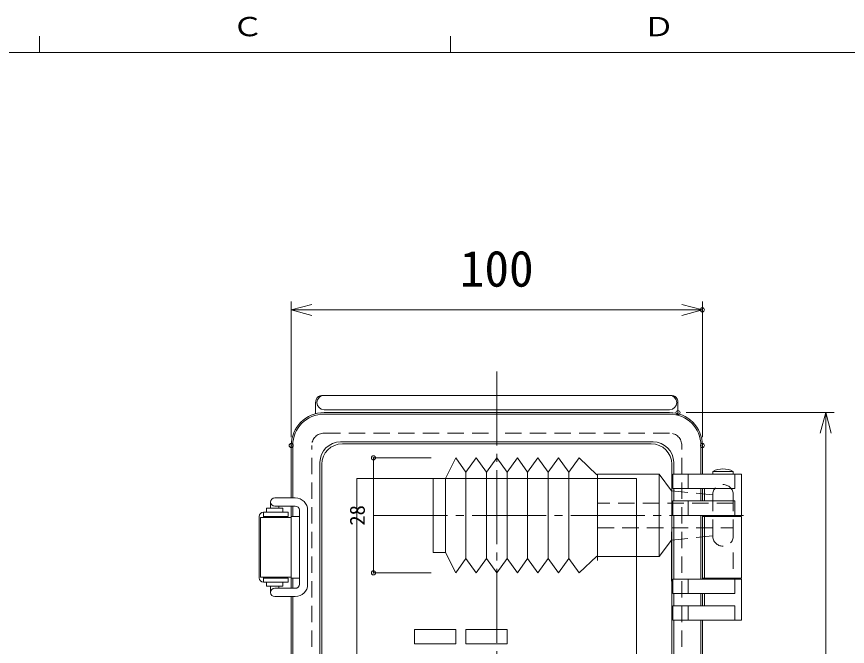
# Model space of a CAD drawing. Units: millimetres, scale not verified. Extents: x -2284 to 2131, y 270 to 4100.
# Drawn here: x -975.5 to -773.5, y 675.5 to 828.8 of the extents above; entities that cross this region are included whole.
import ezdxf
from ezdxf.enums import TextEntityAlignment as Align

# ---------------------------------------------------------------- set-up
doc = ezdxf.new("R2010")
doc.units = ezdxf.units.MM
doc.header["$LTSCALE"] = 2
doc.header["$PDMODE"] = 32
doc.header["$PDSIZE"] = 1
doc.linetypes.add('CHAIN2', pattern=[12, 9, -1, 1, -1])
doc.linetypes.add('DASHED2', pattern=[3, 2, -1])
for name, color, linetype, lineweight in [('0-0_外形線', 4, 'Continuous', 18), ('0-4_補助線', 7, 'CHAIN2', 18), ('0-E_寸法線', 7, 'Continuous', 18), ('0-F_文字', 7, 'Continuous', 18), ('F-0_図枠線', 7, 'Continuous', 18)]:
    doc.layers.add(name, color=color, linetype=linetype, lineweight=lineweight)
doc.styles.add('ＭＳ ゴシック', font='')
doc.styles.get('ＭＳ ゴシック').set_extended_font_data('MS Gothic')

# ---------------------------------------------------------------- blocks, each defined once
blk = doc.blocks.new('_Open30')
at = {"layer": '0-0_外形線', "color": 7}
blk.add_line((0, 0), (-1, 0), dxfattribs=at)
blk.add_lwpolyline([(-1, 0.2679), (0, 0), (-1, -0.2679)], dxfattribs=at)

msp = doc.modelspace()

# ---------------------------------------------------------------- linework, layer by layer
at = {"layer": '0-0_外形線', "color": 7}
for p, q in [((-868.738, 721.419), (-866.238, 717.919)), ((-863.738, 721.419), (-866.238, 717.919)), ((-863.738, 721.419), (-861.238, 717.919)), ((-858.738, 721.419), (-861.238, 717.919)), ((-858.738, 721.419), (-856.238, 717.919)), ((-853.738, 721.419), (-856.238, 717.919)), ((-853.738, 721.419), (-851.238, 717.919)), ((-848.738, 721.419), (-851.238, 717.919)), ((-848.738, 721.419), (-846.238, 717.919)), ((-843.738, 721.419), (-846.238, 717.919)), ((-843.738, 721.419), (-841.238, 717.919)), ((-838.738, 721.419), (-841.238, 717.919)), ((-838.738, 721.419), (-834.38, 717.317)), ((-866.238, 696.919), (-866.238, 717.919)), ((-861.238, 696.919), (-861.238, 717.919)), ((-856.238, 696.919), (-856.238, 717.919)), ((-851.238, 696.919), (-851.238, 717.919)), ((-846.238, 696.919), (-846.238, 717.919)), ((-841.238, 696.919), (-841.238, 717.919)), ((-834.238, 717.419), (-834.238, 697.419)), ((-819.238, 717.419), (-834.238, 717.419)), ((-819.238, 717.419), (-816.238, 713.419)), ((-819.238, 697.419), (-819.238, 717.419)), ((-892.738, 716.419), (-892.738, 598.419)), ((-824.738, 716.419), (-892.738, 716.419)), ((-874.238, 716.419), (-874.238, 698.419)), ((-871.238, 716.419), (-874.238, 716.419)), ((-824.738, 598.419), (-824.738, 716.419)), ((-816.238, 691.419), (-816.238, 703.419)), ((-819.238, 697.419), (-816.238, 701.419)), ((-838.738, 693.419), (-834.38, 697.52)), ((-834.238, 697.419), (-819.238, 697.419)), ((-868.738, 693.419), (-866.238, 696.919)), ((-866.238, 696.919), (-863.738, 693.419)), ((-863.738, 693.419), (-861.238, 696.919)), ((-861.238, 696.919), (-858.738, 693.419)), ((-858.738, 693.419), (-856.238, 696.919)), ((-856.238, 696.919), (-853.738, 693.419)), ((-853.738, 693.419), (-851.238, 696.919)), ((-851.238, 696.919), (-848.738, 693.419)), ((-848.738, 693.419), (-846.238, 696.919)), ((-846.238, 696.919), (-843.738, 693.419)), ((-843.738, 693.419), (-841.238, 696.919)), ((-841.238, 696.919), (-838.738, 693.419)), ((-868.738, 679.669), (-878.738, 679.669)), ((-868.738, 676.169), (-868.738, 679.669)), ((-866.238, 679.669), (-866.238, 676.169)), ((-856.238, 679.669), (-866.238, 679.669)), ((-856.238, 676.169), (-856.238, 679.669)), ((-866.238, 676.169), (-856.238, 676.169))]:
    msp.add_line(p, q, dxfattribs=at)
at = {"layer": '0-0_外形線', "color": 7, "linetype": 'DASHED2'}
for p, q in [((-801.238, 710.419), (-834.238, 710.419)), ((-834.238, 704.419), (-801.238, 704.419)), ((-834.238, 700.419), (-834.238, 694.419)), ((-801.238, 694.419), (-801.238, 700.419))]:
    msp.add_line(p, q, dxfattribs=at)
at = {"layer": '0-0_外形線', "color": 7}
for points in [[(-874.238, 698.419), (-871.238, 698.419), (-871.238, 716.419)], [(-878.738, 679.669), (-878.738, 676.169), (-868.738, 676.169)]]:
    msp.add_lwpolyline(points, dxfattribs=at)
at = {"layer": '0-4_補助線', "linetype": 'Continuous'}
for p, q in [((-888.738, 721.419), (-874.738, 721.419)), ((-888.738, 721.419), (-888.738, 693.419)), ((-888.738, 693.419), (-874.738, 693.419))]:
    msp.add_line(p, q, dxfattribs=at)
at = {"layer": '0-4_補助線', "linetype": 'DASHED2'}
for p, q in [((-816.238, 713.419), (-806.238, 712.419)), ((-806.238, 712.419), (-806.238, 702.419)), ((-801.238, 702.419), (-801.238, 712.419)), ((-816.238, 701.419), (-806.238, 702.419))]:
    msp.add_line(p, q, dxfattribs=at)
at = {"layer": '0-4_補助線'}
msp.add_line((-798.738, 707.419), (-888.738, 707.419), dxfattribs=at)
at = {"layer": '0-4_補助線', "linetype": 'DASHED2'}
for centre, start, end in [((-803.738, 712.419), 0, 180), ((-803.738, 702.419), 180, 0)]:
    msp.add_arc(centre, 2.5, start, end, dxfattribs=at)
at = {"layer": '0-4_補助線'}
for p in [(-888.738, 721.419), (-888.738, 693.419)]:
    msp.add_point(p, dxfattribs=at)
at = {"layer": '0-E_寸法線', "linetype": 'CHAIN2'}
msp.add_line((-858.738, 742.419), (-858.738, 557.419), dxfattribs=at)
at = {"layer": '0-F_文字'}
for p, q in [((-908.738, 726.419), (-908.738, 759.419)), ((-808.738, 726.419), (-808.738, 759.419)), ((-903.738, 757.419), (-813.738, 757.419)), ((-900.738, 736.619), (-858.738, 736.619)), ((-816.738, 736.619), (-858.738, 736.619)), ((-902.788, 734.869), (-902.788, 732.152)), ((-814.688, 734.869), (-814.688, 732.152)), ((-900.738, 733.119), (-858.738, 733.119)), ((-900.738, 732.419), (-858.738, 732.419)), ((-900.738, 732.049), (-858.738, 732.049)), ((-816.738, 733.119), (-858.738, 733.119)), ((-816.738, 732.419), (-858.738, 732.419)), ((-816.738, 732.049), (-858.738, 732.049)), ((-812.688, 732.419), (-776.738, 732.419)), ((-778.738, 727.419), (-778.738, 587.419)), ((-896.746, 725.301), (-820.731, 725.301)), ((-908.738, 724.419), (-908.738, 711.669)), ((-908.368, 711.669), (-908.368, 724.419)), ((-896.292, 724.847), (-821.185, 724.847)), ((-809.108, 724.419), (-809.108, 717.419)), ((-808.738, 724.419), (-808.738, 717.419)), ((-868.738, 721.419), (-871.238, 716.419)), ((-901.746, 720.301), (-901.746, 657.419)), ((-901.292, 719.847), (-901.292, 657.419)), ((-816.185, 719.847), (-816.185, 657.419)), ((-815.731, 720.426), (-815.731, 720.419)), ((-815.731, 720.301), (-815.731, 717.419)), ((-815.948, 717.419), (-815.948, 713.919)), ((-799.238, 717.419), (-815.948, 717.419)), ((-812.23, 713.919), (-812.23, 717.419)), ((-806.238, 718.119), (-806.238, 717.419)), ((-806.238, 718.119), (-801.238, 718.119)), ((-801.238, 718.119), (-801.238, 717.419)), ((-800.846, 713.919), (-800.846, 717.419)), ((-799.238, 707.419), (-799.238, 717.419)), ((-815.948, 713.919), (-800.846, 713.919)), ((-815.731, 713.919), (-815.731, 710.919)), ((-809.108, 713.919), (-809.108, 710.919)), ((-808.738, 713.919), (-808.738, 710.919)), ((-808.238, 710.919), (-808.238, 713.919)), ((-912.738, 711.669), (-907.738, 711.669)), ((-914.738, 709.169), (-914.738, 708.169)), ((-910.738, 709.169), (-914.738, 709.169)), ((-913.738, 709.169), (-913.738, 710.669)), ((-912.738, 709.669), (-907.738, 709.669)), ((-911.738, 709.169), (-911.738, 709.669)), ((-910.738, 709.169), (-910.738, 708.169)), ((-908.738, 709.669), (-908.738, 689.669)), ((-908.737, 709.669), (-908.737, 699.669)), ((-908.368, 707.167), (-908.368, 709.669)), ((-908.367, 709.669), (-908.367, 707.167)), ((-815.948, 710.919), (-815.948, 707.419)), ((-800.846, 710.919), (-815.948, 710.919)), ((-812.23, 707.419), (-812.23, 710.919)), ((-800.846, 707.419), (-800.846, 710.919)), ((-916.488, 707.169), (-916.488, 699.669)), ((-915.488, 708.169), (-915.488, 706.919)), ((-909.488, 708.169), (-915.488, 708.169)), ((-909.488, 707.169), (-915.488, 707.169)), ((-909.488, 707.169), (-909.488, 708.169)), ((-906.738, 708.669), (-906.738, 699.669)), ((-904.738, 708.669), (-904.738, 699.669)), ((-815.948, 707.419), (-799.238, 707.419)), ((-815.731, 707.419), (-815.731, 691.919)), ((-809.108, 707.419), (-809.108, 691.919)), ((-808.738, 707.419), (-808.738, 691.919)), ((-799.238, 707.169), (-808.738, 707.169)), ((-808.738, 707.169), (-799.238, 707.169)), ((-808.238, 707.169), (-808.238, 692.169)), ((-808.238, 707.169), (-808.238, 692.169)), ((-805.278, 707.419), (-805.278, 707.169)), ((-802.198, 707.419), (-802.198, 707.169)), ((-799.238, 692.169), (-799.238, 707.169)), ((-799.238, 707.169), (-799.238, 692.169)), ((-916.238, 699.669), (-916.238, 706.919)), ((-908.738, 706.919), (-916.238, 706.919)), ((-916.488, 692.169), (-916.488, 699.669)), ((-916.238, 699.669), (-916.238, 692.419)), ((-908.737, 689.669), (-908.737, 699.669)), ((-906.738, 692.17), (-906.738, 699.669)), ((-906.738, 690.669), (-906.738, 699.669)), ((-904.738, 690.669), (-904.738, 699.669)), ((-871.238, 698.419), (-868.738, 693.419)), ((-908.738, 692.419), (-916.238, 692.419)), ((-915.488, 691.169), (-915.488, 692.419)), ((-909.488, 692.169), (-915.488, 692.169)), ((-909.488, 691.169), (-915.488, 691.169)), ((-914.738, 690.169), (-914.738, 691.169)), ((-910.738, 690.169), (-910.738, 691.169)), ((-909.488, 692.169), (-909.488, 691.169)), ((-908.737, 692.17), (-906.738, 692.17)), ((-908.368, 689.669), (-908.368, 692.17)), ((-908.367, 689.669), (-908.367, 692.17)), ((-815.948, 691.919), (-815.948, 688.419)), ((-799.238, 691.919), (-815.948, 691.919)), ((-812.23, 688.419), (-812.23, 691.919)), ((-808.738, 692.169), (-799.238, 692.169)), ((-808.738, 692.169), (-799.238, 692.169)), ((-805.278, 692.169), (-805.278, 691.919)), ((-802.198, 692.169), (-802.198, 691.919)), ((-800.846, 688.419), (-800.846, 691.919)), ((-799.238, 681.919), (-799.238, 691.919)), ((-910.738, 690.169), (-914.738, 690.169)), ((-913.738, 690.169), (-913.738, 688.669)), ((-912.738, 689.669), (-907.738, 689.669)), ((-911.738, 690.169), (-911.738, 689.669)), ((-912.738, 687.669), (-907.738, 687.669)), ((-908.738, 687.669), (-908.738, 657.419)), ((-908.368, 657.419), (-908.368, 687.669)), ((-815.948, 688.419), (-800.846, 688.419)), ((-815.731, 688.419), (-815.731, 685.419)), ((-809.108, 688.419), (-809.108, 685.419)), ((-808.738, 688.419), (-808.738, 685.419)), ((-808.238, 685.419), (-808.238, 688.419)), ((-800.846, 685.419), (-815.948, 685.419)), ((-815.948, 685.419), (-815.948, 681.919)), ((-812.23, 681.919), (-812.23, 685.419)), ((-800.846, 681.919), (-800.846, 685.419)), ((-815.948, 681.919), (-799.238, 681.919)), ((-815.731, 681.919), (-815.731, 657.419)), ((-809.108, 681.919), (-809.108, 657.419)), ((-808.738, 681.919), (-808.738, 657.419))]:
    msp.add_line(p, q, dxfattribs=at)
at = {"layer": '0-F_文字', "linetype": 'DASHED2'}
for p, q in [((-900.738, 727.419), (-858.738, 727.419)), ((-816.738, 727.419), (-858.738, 727.419)), ((-903.738, 657.419), (-903.738, 724.419)), ((-813.738, 657.419), (-813.738, 724.419))]:
    msp.add_line(p, q, dxfattribs=at)
at = {"layer": '0-F_文字'}
msp.add_lwpolyline([(-908.737, 707.167), (-906.738, 707.167), (-906.738, 699.669)], dxfattribs=at)
for centre, radius, start, end in [((-900.738, 734.869), 2.05, 155.18837, 180), ((-901.237, 735.1), 1.5, 94.40493, 155.18837), ((-900.738, 734.869), 1.75, 90, 270), ((-900.738, 728.619), 8, 90, 94.40493), ((-816.738, 734.869), 1.75, 270, 90), ((-816.738, 728.619), 8, 85.59507, 90), ((-816.239, 735.1), 1.5, 24.81163, 85.59507), ((-816.738, 734.869), 2.05, 0, 24.81163), ((-900.738, 724.419), 8, 90, 180), ((-900.738, 724.419), 7.63, 90, 180), ((-816.738, 724.419), 8, 0, 90), ((-816.738, 724.419), 7.63, 0, 90), ((-896.746, 720.301), 5, 90, 180), ((-820.731, 720.301), 5, 0, 90), ((-896.292, 719.847), 5, 90, 180), ((-821.185, 719.847), 5, 0, 90), ((-803.738, 713.21), 5.508, 63.00853, 116.99147), ((-912.738, 710.669), 1, 90, 180), ((-907.738, 708.669), 3, 0, 90), ((-912.738, 710.669), 1, 180, 270), ((-907.738, 708.669), 1, 0, 90), ((-915.488, 707.169), 1, 90, 180), ((-915.488, 692.169), 1, 180, 270), ((-912.738, 688.669), 1, 90, 180), ((-907.738, 690.669), 3, 270, 0), ((-907.738, 690.669), 1, 270, 0), ((-912.738, 688.669), 1, 180, 270)]:
    msp.add_arc(centre, radius, start, end, dxfattribs=at)
at = {"layer": '0-F_文字', "linetype": 'DASHED2'}
for centre, start, end in [((-900.738, 724.419), 90, 180), ((-816.738, 724.419), 0, 90)]:
    msp.add_arc(centre, 3, start, end, dxfattribs=at)
at = {"layer": '0-F_文字'}
for p in [(-808.738, 757.419), (-814.688, 732.419), (-908.738, 724.419), (-808.738, 724.419)]:
    msp.add_point(p, dxfattribs=at)
at = {"layer": 'F-0_図枠線'}
for p, q in [((-969.964, 820), (-969.964, 824)), ((-869.964, 820), (-869.964, 824))]:
    msp.add_line(p, q, dxfattribs=at)
msp.add_lwpolyline([(-1170, 270), (-1170, 820), (-390, 820)], dxfattribs=at)

# ---------------------------------------------------------------- block references
at = {"layer": '0-F_文字', "xscale": 5, "yscale": 5}
for p, rotation in [((-908.738, 757.419), 180), ((-778.738, 732.419), 90)]:
    msp.add_blockref('_Open30', p, dxfattribs=dict(at, rotation=rotation))
msp.add_blockref('_Open30', (-808.738, 757.419), dxfattribs=at)

# ---------------------------------------------------------------- texts
at = {"layer": '0-4_補助線', "color": 4, "style": 'ＭＳ ゴシック'}
msp.add_text('28', height=3.666, rotation=90, dxfattribs=at).set_placement((-889.738, 704.919), align=Align.BOTTOM_LEFT)
at = {"layer": '0-F_文字', "style": 'ＭＳ ゴシック'}
msp.add_text('100', height=8.798, dxfattribs=at).set_placement((-867.738, 760.419), align=Align.BOTTOM_LEFT)
at = {"layer": 'F-0_図枠線', "style": 'ＭＳ ゴシック', "width": 1.2}
for s, p in [('Ｃ', (-923.164, 822.568)), ('Ｄ', (-823.164, 822.568))]:
    msp.add_text(s, height=4.692, dxfattribs=at).set_placement(p, align=Align.BOTTOM_LEFT)

doc.saveas('drawing.dxf')
